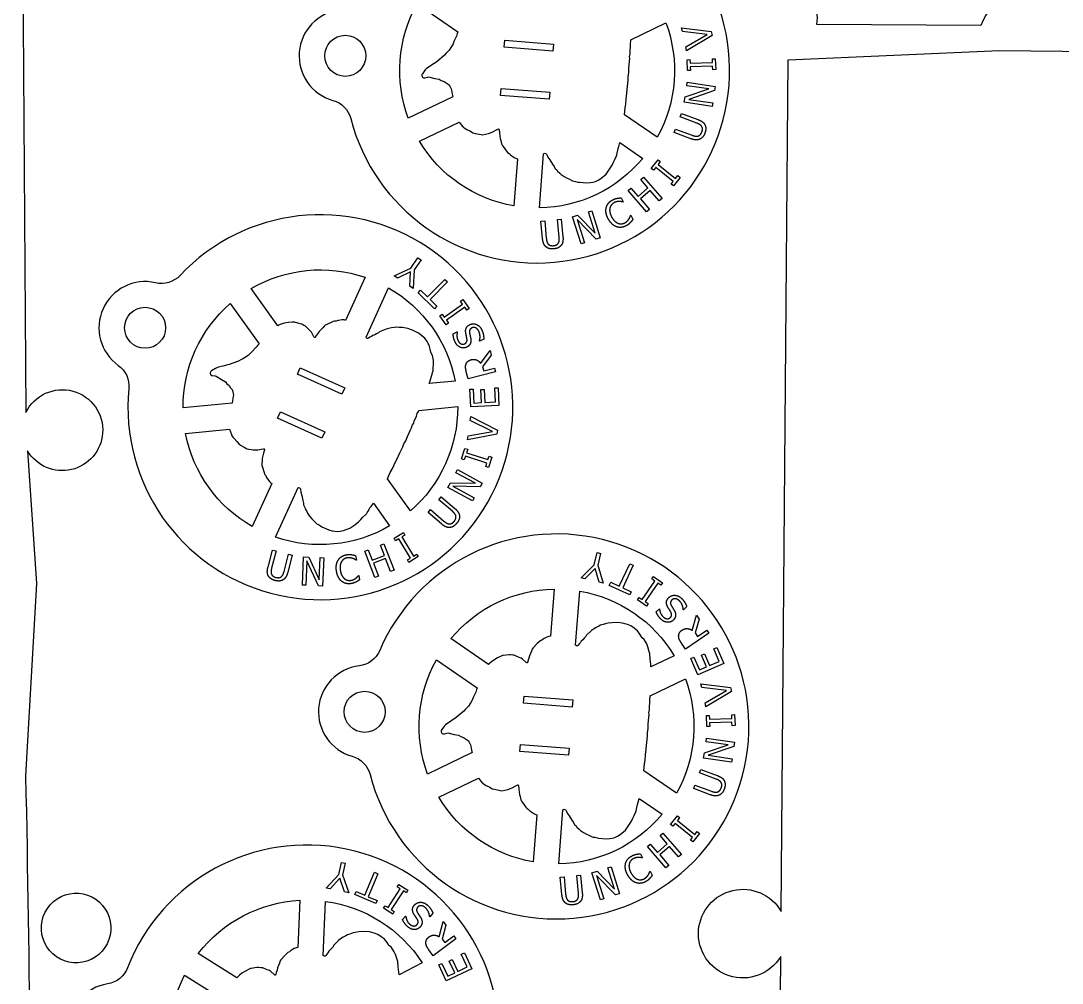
# Model space of a CAD drawing. Header units: millimetres. Extents: x 0 to 161, y 0 to 297.
# Drawn here: x 0 to 81.2, y 76.4 to 151.4 of the extents above; entities that cross this region are included whole.
import ezdxf

# ---------------------------------------------------------------- set-up
doc = ezdxf.new("R2010")
doc.units = ezdxf.units.MM
doc.layers.add('SCRAP_OUTLINE', color=5, linetype='Continuous')

msp = doc.modelspace()

# ---------------------------------------------------------------- linework, layer by layer
for points in [[(24.867, 152.278, 0.821365), (24.329, 145.235, -0.267689), (25.728, 143.809, 6.023346), (26.467, 153.475, -0.267689)], [(30.207, 143.85, -0.218412), (30.888, 152.753), (34.077, 150.572), (34.013, 150.442), (33.955, 150.243), (33.763, 149.809), (33.706, 149.651), (33.57, 149.427), (33.382, 149.152), (33.288, 149.032), (33.16, 148.916), (33.039, 148.747), (32.442, 148.247), (32.018, 147.973), (31.905, 147.889), (31.712, 147.768), (31.606, 147.684), (31.532, 147.609), (31.302, 147.311), (31.274, 147.243), (31.269, 147.15), (31.288, 147.084), (31.312, 147.047), (31.345, 147.017), (31.387, 146.999), (31.437, 146.992), (31.513, 146.998), (31.706, 147.048), (31.783, 147.057), (32.264, 146.945), (32.62, 146.878), (32.782, 146.79), (32.991, 146.709), (33.154, 146.591), (33.31, 146.499), (33.376, 146.433), (33.441, 146.341), (33.499, 146.242), (33.556, 146.122), (33.585, 146.033), (33.631, 145.721), (33.685, 145.518)], [(50.296, 151.269, -0.218412), (49.616, 142.366), (47.066, 144.11), (47.082, 144.386), (47.106, 144.63), (47.161, 144.952), (47.171, 145.082), (47.195, 145.194), (47.194, 145.337), (47.25, 145.781), (47.292, 146.328), (47.322, 146.509), (47.348, 146.854), (47.352, 147.098), (47.401, 147.38), (47.41, 147.746), (47.452, 148.293), (47.484, 148.475), (47.461, 148.667), (47.467, 148.736), (47.512, 148.891), (47.492, 149.045), (47.525, 149.47), (47.526, 149.674), (47.553, 149.876), (47.55, 149.951)], [(34.171, 143.534), (34.459, 143.181), (34.501, 143.138), (34.628, 143.042), (34.764, 142.964), (35.048, 142.829), (35.249, 142.706), (35.408, 142.662), (35.744, 142.601), (35.882, 142.565), (35.985, 142.554), (36.461, 142.644), (36.797, 142.78), (37.034, 142.902), (37.19, 142.998), (37.232, 143.012), (37.251, 143.01), (37.275, 142.991), (37.284, 142.95), (37.305, 142.668), (37.364, 142.255), (37.419, 142.109), (37.48, 141.839), (37.529, 141.733), (37.595, 141.634), (37.869, 141.274), (37.948, 141.181), (38.07, 141.09), (38.175, 140.978), (38.473, 140.787), (38.649, 140.7), (38.723, 140.675), (38.442, 137.006, -0.218412), (31.072, 142.047)], [(40.759, 141.075), (40.788, 141.09), (40.862, 141.107), (40.908, 141.097), (40.961, 141.06), (41, 141.009), (41.089, 140.808), (41.241, 140.595), (41.444, 140.251), (41.575, 140.078), (41.63, 139.956), (41.66, 139.913), (41.779, 139.808), (41.835, 139.723), (42.031, 139.548), (42.135, 139.461), (42.354, 139.304), (42.588, 139.168), (42.709, 139.109), (43.02, 138.966), (43.102, 138.939), (43.251, 138.922), (43.424, 138.87), (43.555, 138.851), (44.127, 138.812), (44.413, 138.829), (44.603, 138.862), (44.793, 138.914), (45.005, 139.023), (45.226, 139.151), (45.629, 139.486), (45.901, 139.874), (46.09, 140.19), (46.2, 140.409), (46.302, 140.634), (46.442, 140.909), (46.464, 140.991), (46.481, 141.11), (46.548, 141.349), (46.557, 141.471), (46.623, 141.649), (46.693, 141.942), (48.487, 140.715, -0.218412), (40.436, 136.854)], [(10.509, 131.017, 0.821365), (7.595, 124.584, -0.267689), (8.422, 122.764, 6.023346), (12.422, 131.595, -0.267689)], [(25.322, 128.092), (25.195, 128.123), (25.019, 128.119), (24.784, 128.087), (24.705, 128.07), (24.586, 128.031), (24.456, 128.018), (24.347, 127.991), (24.146, 127.908), (23.734, 127.709), (23.64, 127.641), (23.537, 127.509), (23.256, 127.212), (23.156, 127.065), (23.031, 126.923), (22.936, 126.772), (22.918, 126.761), (22.896, 126.758), (22.867, 126.771), (22.843, 126.798), (22.664, 127.166), (22.594, 127.253), (22.465, 127.367), (22.185, 127.637), (22.15, 127.66), (22.057, 127.694), (21.894, 127.783), (21.783, 127.833), (21.342, 127.942), (21.296, 127.946), (21.16, 127.945), (20.86, 127.917), (20.522, 127.862), (20.305, 127.8), (20.086, 127.709), (20.031, 127.673), (17.955, 130.569, -0.218412), (26.841, 131.445)], [(31.842, 123.163), (31.911, 123.369), (32.02, 123.755), (32.065, 123.891), (32.088, 124.015), (32.142, 124.168), (32.144, 124.324), (32.177, 124.722), (32.166, 124.961), (32.098, 125.346), (32.001, 125.532), (31.971, 125.611), (31.923, 125.852), (31.827, 126.163), (31.768, 126.275), (31.671, 126.435), (31.49, 126.698), (31.268, 126.895), (31.109, 127.022), (30.947, 127.124), (30.583, 127.307), (30.177, 127.445), (29.889, 127.499), (29.75, 127.537), (29.484, 127.541), (29.275, 127.559), (29.129, 127.546), (28.892, 127.509), (28.657, 127.461), (28.475, 127.411), (27.967, 127.198), (27.945, 127.166), (27.891, 127.121), (27.724, 127.05), (27.587, 126.969), (27.448, 126.914), (27.34, 126.839), (27.217, 126.777), (27.101, 126.703), (27.038, 126.679), (26.993, 126.683), (26.979, 126.69), (26.922, 126.778), (28.663, 130.62, -0.218412), (33.864, 123.362)], [(12.645, 121.271, -0.218412), (16.329, 129.404), (18.58, 126.264), (18.476, 126.164), (18.353, 125.997), (18.024, 125.655), (17.916, 125.526), (17.712, 125.362), (17.441, 125.167), (17.312, 125.087), (17.152, 125.021), (16.98, 124.904), (16.248, 124.639), (15.757, 124.527), (15.621, 124.486), (15.398, 124.438), (15.27, 124.395), (15.176, 124.35), (14.857, 124.149), (14.808, 124.095), (14.772, 124.009), (14.767, 123.941), (14.776, 123.897), (14.797, 123.858), (14.83, 123.826), (14.875, 123.803), (14.949, 123.783), (15.147, 123.763), (15.223, 123.746), (15.636, 123.476), (15.948, 123.291), (16.07, 123.153), (16.238, 123.005), (16.351, 122.839), (16.466, 122.699), (16.506, 122.614), (16.536, 122.506), (16.556, 122.393), (16.568, 122.261), (16.566, 122.167), (16.502, 121.859), (16.483, 121.65)], [(34.06, 121.372, -0.218412), (30.375, 113.239), (28.576, 115.75), (28.686, 116.004), (28.791, 116.224), (28.953, 116.508), (29.006, 116.627), (29.068, 116.724), (29.115, 116.859), (29.32, 117.257), (29.546, 117.757), (29.637, 117.917), (29.779, 118.231), (29.867, 118.46), (30.009, 118.708), (30.143, 119.049), (30.369, 119.549), (30.461, 119.708), (30.505, 119.896), (30.535, 119.959), (30.63, 120.089), (30.664, 120.241), (30.84, 120.63), (30.911, 120.821), (31.005, 121.001), (31.028, 121.073)], [(16.261, 119.618), (16.411, 119.189), (16.436, 119.133), (16.522, 119), (16.623, 118.88), (16.845, 118.656), (16.991, 118.472), (17.125, 118.376), (17.421, 118.204), (17.538, 118.122), (17.631, 118.078), (18.109, 117.999), (18.471, 118.012), (18.736, 118.045), (18.915, 118.083), (18.959, 118.081), (18.977, 118.073), (18.992, 118.047), (18.987, 118.005), (18.91, 117.733), (18.824, 117.325), (18.826, 117.168), (18.791, 116.894), (18.801, 116.778), (18.829, 116.662), (18.963, 116.23), (19.006, 116.116), (19.089, 115.989), (19.15, 115.847), (19.365, 115.566), (19.5, 115.424), (19.561, 115.376), (18.042, 112.024, -0.218412), (12.841, 119.281)], [(21.611, 115.055), (21.644, 115.059), (21.719, 115.049), (21.758, 115.024), (21.796, 114.972), (21.815, 114.91), (21.83, 114.691), (21.899, 114.439), (21.973, 114.046), (22.037, 113.839), (22.047, 113.705), (22.06, 113.655), (22.136, 113.515), (22.16, 113.416), (22.284, 113.184), (22.352, 113.067), (22.504, 112.844), (22.677, 112.637), (22.771, 112.54), (23.014, 112.299), (23.082, 112.246), (23.217, 112.179), (23.361, 112.071), (23.478, 112.008), (24.001, 111.776), (24.276, 111.695), (24.467, 111.66), (24.662, 111.645), (24.899, 111.675), (25.15, 111.719), (25.644, 111.896), (26.032, 112.168), (26.318, 112.399), (26.497, 112.568), (26.669, 112.745), (26.894, 112.955), (26.943, 113.024), (27, 113.13), (27.144, 113.333), (27.195, 113.444), (27.318, 113.589), (27.484, 113.84), (28.75, 112.074, -0.218412), (19.864, 111.198)], [(26.375, 101.164, 0.821365), (25.836, 94.122, -0.267689), (27.236, 92.695, 6.023346), (27.975, 102.361, -0.267689)], [(41.294, 103.481), (41.165, 103.468), (41.001, 103.403), (40.791, 103.293), (40.723, 103.25), (40.623, 103.173), (40.506, 103.116), (40.413, 103.053), (40.252, 102.906), (39.934, 102.579), (39.869, 102.482), (39.816, 102.323), (39.654, 101.948), (39.611, 101.776), (39.541, 101.6), (39.504, 101.426), (39.491, 101.409), (39.471, 101.398), (39.439, 101.4), (39.408, 101.418), (39.113, 101.702), (39.018, 101.76), (38.858, 101.823), (38.503, 101.981), (38.462, 101.991), (38.363, 101.991), (38.179, 102.019), (38.058, 102.028), (37.606, 101.98), (37.562, 101.967), (37.434, 101.919), (37.162, 101.791), (36.863, 101.624), (36.68, 101.491), (36.506, 101.331), (36.466, 101.278), (33.525, 103.29, -0.218412), (41.575, 107.152)], [(49.107, 101.08), (49.102, 101.297), (49.072, 101.697), (49.068, 101.84), (49.047, 101.964), (49.046, 102.127), (48.995, 102.274), (48.889, 102.659), (48.797, 102.88), (48.601, 103.219), (48.446, 103.36), (48.391, 103.425), (48.263, 103.635), (48.067, 103.893), (47.974, 103.979), (47.828, 104.096), (47.568, 104.281), (47.292, 104.39), (47.099, 104.456), (46.911, 104.496), (46.507, 104.543), (46.078, 104.534), (45.789, 104.487), (45.646, 104.474), (45.394, 104.388), (45.192, 104.333), (45.059, 104.271), (44.849, 104.155), (44.644, 104.029), (44.49, 103.92), (44.086, 103.546), (44.076, 103.508), (44.041, 103.448), (43.908, 103.324), (43.807, 103.201), (43.695, 103.102), (43.62, 102.994), (43.525, 102.894), (43.442, 102.785), (43.39, 102.74), (43.347, 102.729), (43.331, 102.731), (43.248, 102.794), (43.569, 106.999, -0.218412), (50.939, 101.959)], [(31.715, 92.737, -0.218412), (32.396, 101.639), (35.585, 99.458), (35.521, 99.329), (35.463, 99.129), (35.271, 98.695), (35.213, 98.537), (35.078, 98.313), (34.89, 98.038), (34.795, 97.918), (34.667, 97.802), (34.546, 97.633), (33.949, 97.133), (33.526, 96.86), (33.412, 96.775), (33.219, 96.654), (33.114, 96.57), (33.04, 96.495), (32.81, 96.198), (32.782, 96.13), (32.777, 96.036), (32.796, 95.971), (32.82, 95.933), (32.853, 95.904), (32.895, 95.885), (32.944, 95.878), (33.021, 95.884), (33.213, 95.934), (33.291, 95.943), (33.772, 95.831), (34.127, 95.764), (34.29, 95.677), (34.499, 95.595), (34.662, 95.477), (34.818, 95.385), (34.883, 95.319), (34.949, 95.227), (35.007, 95.129), (35.063, 95.008), (35.093, 94.919), (35.138, 94.608), (35.192, 94.405)], [(51.804, 100.155, -0.218412), (51.123, 91.253), (48.574, 92.997), (48.59, 93.273), (48.614, 93.516), (48.668, 93.838), (48.678, 93.968), (48.703, 94.08), (48.701, 94.223), (48.757, 94.667), (48.799, 95.214), (48.829, 95.396), (48.856, 95.74), (48.86, 95.985), (48.908, 96.266), (48.918, 96.633), (48.959, 97.18), (48.992, 97.361), (48.969, 97.553), (48.975, 97.622), (49.019, 97.777), (49, 97.931), (49.032, 98.357), (49.033, 98.561), (49.06, 98.762), (49.057, 98.838)], [(35.679, 92.42), (35.966, 92.067), (36.009, 92.024), (36.135, 91.928), (36.271, 91.85), (36.556, 91.716), (36.757, 91.593), (36.915, 91.548), (37.252, 91.487), (37.389, 91.451), (37.493, 91.441), (37.969, 91.53), (38.305, 91.666), (38.542, 91.788), (38.697, 91.885), (38.739, 91.898), (38.759, 91.897), (38.782, 91.877), (38.792, 91.836), (38.813, 91.554), (38.871, 91.142), (38.926, 90.995), (38.988, 90.725), (39.036, 90.62), (39.103, 90.52), (39.377, 90.16), (39.456, 90.068), (39.577, 89.977), (39.683, 89.864), (39.981, 89.673), (40.157, 89.586), (40.23, 89.562), (39.95, 85.892, -0.218412), (32.58, 90.933)], [(42.267, 89.962), (42.296, 89.977), (42.37, 89.993), (42.415, 89.983), (42.469, 89.947), (42.508, 89.895), (42.597, 89.695), (42.748, 89.481), (42.952, 89.138), (43.082, 88.965), (43.138, 88.842), (43.167, 88.799), (43.286, 88.694), (43.343, 88.609), (43.539, 88.434), (43.642, 88.347), (43.862, 88.19), (44.095, 88.054), (44.217, 87.995), (44.528, 87.852), (44.609, 87.825), (44.759, 87.809), (44.932, 87.757), (45.063, 87.737), (45.634, 87.698), (45.92, 87.715), (46.111, 87.748), (46.3, 87.801), (46.512, 87.91), (46.733, 88.037), (47.136, 88.373), (47.409, 88.761), (47.598, 89.076), (47.708, 89.296), (47.809, 89.52), (47.949, 89.795), (47.971, 89.877), (47.988, 89.996), (48.055, 90.236), (48.064, 90.357), (48.131, 90.536), (48.201, 90.829), (49.994, 89.602, -0.218412), (41.944, 85.74)], [(6.765, 76.387, 0.821365), (6.473, 69.33, -0.267689), (7.921, 67.953, 6.023346), (8.322, 77.639, -0.267689)], [(21.595, 79.223), (21.466, 79.205), (21.304, 79.135), (21.098, 79.017), (21.031, 78.972), (20.935, 78.891), (20.819, 78.831), (20.729, 78.765), (20.573, 78.612), (20.266, 78.274), (20.205, 78.175), (20.158, 78.015), (20.009, 77.634), (19.972, 77.46), (19.908, 77.282), (19.877, 77.107), (19.865, 77.089), (19.846, 77.078), (19.813, 77.079), (19.782, 77.095), (19.477, 77.369), (19.38, 77.424), (19.217, 77.481), (18.857, 77.627), (18.816, 77.635), (18.717, 77.632), (18.533, 77.653), (18.411, 77.658), (17.961, 77.594), (17.917, 77.58), (17.791, 77.528), (17.523, 77.39), (17.231, 77.212), (17.053, 77.073), (16.884, 76.907), (16.846, 76.853), (13.836, 78.761, -0.218412), (21.747, 82.902)], [(29.487, 77.096), (29.474, 77.313), (29.429, 77.712), (29.421, 77.855), (29.396, 77.978), (29.388, 78.141), (29.332, 78.286), (29.213, 78.667), (29.113, 78.885), (28.906, 79.216), (28.746, 79.352), (28.689, 79.414), (28.554, 79.62), (28.349, 79.872), (28.253, 79.954), (28.103, 80.066), (27.836, 80.242), (27.557, 80.341), (27.361, 80.4), (27.173, 80.433), (26.767, 80.466), (26.339, 80.442), (26.052, 80.385), (25.909, 80.368), (25.66, 80.272), (25.46, 80.21), (25.329, 80.144), (25.124, 80.021), (24.923, 79.887), (24.773, 79.773), (24.383, 79.386), (24.374, 79.348), (24.341, 79.286), (24.212, 79.157), (24.115, 79.031), (24.008, 78.928), (23.935, 78.818), (23.844, 78.715), (23.765, 78.602), (23.715, 78.556), (23.672, 78.543), (23.656, 78.544), (23.571, 78.605), (23.745, 82.819, -0.218412), (31.286, 78.038)]]:
    msp.add_lwpolyline(points, format="xyb", close=True)
for points in [[(51.579, 150.59), (51.517, 150.881), (53.827, 150.598), (53.893, 150.29), (51.899, 149.09), (51.833, 149.397), (53.494, 150.374)], [(37.731, 149.913), (41.521, 149.624), (41.479, 149.076), (37.689, 149.366)], [(53.914, 148.472), (54.138, 148.48), (54.169, 147.628), (53.944, 147.62), (53.934, 147.9), (52.184, 147.837), (52.194, 147.558), (51.97, 147.55), (51.94, 148.401), (52.164, 148.409), (52.174, 148.13), (53.924, 148.192)], [(37.444, 146.164), (41.234, 145.874), (41.192, 145.327), (37.402, 145.616)], [(51.953, 146.643), (54.13, 146.324), (54.082, 146), (52.064, 145.311), (53.941, 145.036), (53.902, 144.766), (51.725, 145.085), (51.785, 145.496), (53.637, 146.121), (51.913, 146.373)], [(51.224, 139.368), (51.4, 139.229), (50.869, 138.562), (50.693, 138.702), (50.867, 138.921), (49.498, 140.011), (49.323, 139.792), (49.148, 139.932), (49.678, 140.599), (49.854, 140.459), (49.68, 140.24), (51.049, 139.149)], [(48.547, 139.255), (49.992, 137.596), (49.771, 137.404), (49.064, 138.216), (48.3, 137.551), (49.008, 136.739), (48.787, 136.547), (47.342, 138.206), (47.563, 138.398), (48.129, 137.747), (48.893, 138.412), (48.326, 139.063)], [(44.516, 136.625), (45.176, 134.526), (44.863, 134.428), (43.365, 135.945), (43.934, 134.136), (43.674, 134.054), (43.014, 136.153), (43.41, 136.277), (44.778, 134.881), (44.256, 136.543)], [(29.374, 131.381), (29.116, 131.553), (30.414, 132.162), (30.954, 132.972), (31.197, 132.81), (30.674, 132.025), (30.597, 130.567), (30.327, 130.747), (30.39, 131.868)], [(33.06, 131.286), (33.267, 131.08), (31.899, 129.704), (32.422, 129.184), (32.239, 128.999), (30.985, 130.247), (31.168, 130.431), (31.692, 129.911)], [(34.276, 129.578), (34.459, 129.707), (34.951, 129.012), (34.768, 128.882), (34.606, 129.111), (33.178, 128.099), (33.339, 127.87), (33.156, 127.741), (32.663, 128.436), (32.847, 128.566), (33.009, 128.337), (34.437, 129.349)], [(21.788, 124.396), (25.251, 122.827), (25.024, 122.327), (21.562, 123.896)], [(37.2, 122.839), (37.276, 121.465), (35.079, 121.344), (35.003, 122.718), (35.263, 122.732), (35.323, 121.65), (35.925, 121.683), (35.869, 122.692), (36.129, 122.707), (36.185, 121.697), (37, 121.743), (36.94, 122.825)], [(20.236, 120.97), (23.699, 119.402), (23.472, 118.902), (20.01, 120.47)], [(35.033, 120.295), (35.075, 120.59), (37.148, 119.534), (37.104, 119.222), (34.82, 118.777), (34.864, 119.087), (36.758, 119.438)], [(36.502, 117.506), (36.716, 117.437), (36.453, 116.626), (36.239, 116.695), (36.326, 116.962), (34.66, 117.502), (34.574, 117.235), (34.36, 117.305), (34.623, 118.115), (34.837, 118.046), (34.75, 117.78), (36.416, 117.24)], [(34.034, 116.458), (35.97, 115.414), (35.815, 115.125), (33.683, 115.169), (35.353, 114.269), (35.224, 114.028), (33.287, 115.072), (33.484, 115.438), (35.438, 115.392), (33.904, 116.218)], [(30.861, 109.872), (30.978, 109.68), (30.252, 109.235), (30.134, 109.427), (30.373, 109.573), (29.459, 111.066), (29.22, 110.92), (29.103, 111.112), (29.83, 111.557), (29.947, 111.365), (29.708, 111.219), (30.622, 109.726)], [(28.306, 110.681), (29.097, 108.628), (28.824, 108.523), (28.437, 109.528), (27.492, 109.164), (27.879, 108.159), (27.606, 108.054), (26.816, 110.107), (27.089, 110.212), (27.399, 109.407), (28.344, 109.771), (28.034, 110.576)], [(23.619, 109.588), (23.522, 107.39), (23.194, 107.405), (22.306, 109.343), (22.221, 107.448), (21.949, 107.46), (22.046, 109.658), (22.461, 109.639), (23.269, 107.86), (23.347, 109.6)], [(43.977, 107.958), (43.676, 108.031), (44.688, 109.048), (44.918, 109.994), (45.202, 109.924), (44.979, 109.008), (45.405, 107.611), (45.089, 107.688), (44.765, 108.763)], [(47.473, 109.129), (47.739, 109.006), (46.924, 107.246), (47.593, 106.936), (47.484, 106.7), (45.879, 107.443), (45.988, 107.679), (46.658, 107.369)], [(49.2, 107.94), (49.328, 108.125), (50.029, 107.64), (49.901, 107.455), (49.671, 107.614), (48.674, 106.175), (48.904, 106.015), (48.776, 105.831), (48.076, 106.316), (48.204, 106.501), (48.434, 106.341), (49.43, 107.781)], [(54.253, 102.608), (54.794, 101.343), (52.772, 100.477), (52.23, 101.743), (52.47, 101.845), (52.896, 100.849), (53.45, 101.086), (53.052, 102.015), (53.292, 102.117), (53.689, 101.188), (54.44, 101.509), (54.014, 102.506)], [(53.087, 99.476), (53.025, 99.768), (55.335, 99.485), (55.4, 99.176), (53.406, 97.977), (53.341, 98.284), (55.001, 99.261)], [(39.238, 98.8), (43.028, 98.51), (42.987, 97.963), (39.196, 98.252)], [(55.421, 97.358), (55.646, 97.366), (55.676, 96.514), (55.452, 96.506), (55.442, 96.786), (53.692, 96.724), (53.702, 96.444), (53.477, 96.436), (53.447, 97.288), (53.672, 97.296), (53.682, 97.016), (55.431, 97.078)], [(38.951, 95.05), (42.742, 94.76), (42.7, 94.213), (38.91, 94.503)], [(53.46, 95.529), (55.637, 95.21), (55.59, 94.886), (53.572, 94.197), (55.449, 93.923), (55.409, 93.653), (53.232, 93.971), (53.292, 94.382), (55.144, 95.007), (53.421, 95.259)], [(52.731, 88.255), (52.907, 88.115), (52.376, 87.448), (52.201, 87.588), (52.375, 87.807), (51.005, 88.897), (50.831, 88.678), (50.655, 88.818), (51.186, 89.485), (51.362, 89.345), (51.187, 89.126), (52.557, 88.036)], [(50.054, 88.141), (51.499, 86.482), (51.279, 86.29), (50.571, 87.102), (49.808, 86.437), (50.515, 85.625), (50.295, 85.433), (48.85, 87.092), (49.07, 87.284), (49.637, 86.633), (50.4, 87.299), (49.834, 87.949)], [(24.12, 83.791), (23.816, 83.854), (24.792, 84.905), (24.989, 85.858), (25.275, 85.799), (25.084, 84.875), (25.558, 83.494), (25.241, 83.56), (24.879, 84.623)], [(46.023, 85.511), (46.683, 83.412), (46.37, 83.314), (44.873, 84.832), (45.442, 83.022), (45.182, 82.94), (44.522, 85.039), (44.918, 85.163), (46.286, 83.768), (45.763, 85.429)], [(27.573, 85.084), (27.842, 84.97), (27.089, 83.183), (27.769, 82.896), (27.668, 82.656), (26.038, 83.343), (26.139, 83.583), (26.82, 83.296)], [(29.34, 83.955), (29.461, 84.144), (30.179, 83.684), (30.057, 83.495), (29.822, 83.646), (28.876, 82.173), (29.111, 82.022), (28.99, 81.833), (28.273, 82.293), (28.394, 82.482), (28.63, 82.331), (29.576, 83.804)], [(34.576, 78.803), (35.161, 77.557), (33.17, 76.622), (32.585, 77.868), (32.82, 77.978), (33.281, 76.997), (33.826, 77.253), (33.397, 78.168), (33.632, 78.279), (34.062, 77.364), (34.801, 77.711), (34.34, 78.692)]]:
    msp.add_lwpolyline(points, close=True)
for points in [[(52.693, 143.458), (51.4, 143.94), (51.502, 144.214), (52.789, 143.735)], [(52.232, 142.243), (50.946, 142.722), (51.048, 142.996), (52.335, 142.517)], [(46.792, 137.633), (46.964, 137.325), (46.944, 137.313)], [(40.676, 134.459), (40.548, 135.826), (40.839, 135.853), (40.967, 134.486)], [(41.97, 134.573), (41.842, 135.947), (42.133, 135.974), (42.261, 134.607)], [(47.532, 136.266), (47.551, 136.276), (47.722, 135.971)], [(33.709, 127.046), (34.024, 127.197), (34.034, 127.177)], [(36.091, 126.624), (35.759, 126.465), (35.75, 126.484)], [(35.847, 124.742), (36.58, 125.739), (36.674, 125.371), (35.999, 124.48), (36.083, 124.155), (36.93, 124.373), (37.003, 124.09), (34.872, 123.542), (34.731, 124.091)], [(33.641, 113.212), (32.59, 114.108), (32.78, 114.33), (33.825, 113.44)], [(32.792, 112.228), (31.747, 113.119), (31.937, 113.341), (32.982, 112.45)], [(19.27, 108.866), (19.617, 110.194), (19.9, 110.12), (19.553, 108.792)], [(20.525, 108.53), (20.875, 109.865), (21.158, 109.791), (20.81, 108.463)], [(26.103, 109.757), (26.159, 109.408), (26.137, 109.405)], [(26.331, 108.219), (26.352, 108.222), (26.408, 107.877)], [(49.534, 105.367), (49.778, 105.617), (49.794, 105.602)], [(51.916, 105.785), (51.659, 105.522), (51.644, 105.537)], [(52.331, 103.934), (52.678, 105.12), (52.893, 104.807), (52.564, 103.739), (52.753, 103.462), (53.475, 103.957), (53.64, 103.716), (51.825, 102.473), (51.505, 102.94)], [(54.201, 92.344), (52.908, 92.827), (53.01, 93.101), (54.296, 92.621)], [(53.74, 91.129), (52.454, 91.609), (52.556, 91.883), (53.842, 91.403)], [(48.299, 86.519), (48.472, 86.211), (48.452, 86.2)], [(42.183, 83.346), (42.056, 84.712), (42.347, 84.74), (42.474, 83.373)], [(43.478, 83.459), (43.35, 84.833), (43.641, 84.86), (43.768, 83.494)], [(49.04, 85.152), (49.059, 85.163), (49.229, 84.858)], [(29.764, 81.395), (29.999, 81.654), (30.015, 81.639)], [(32.608, 80.061), (32.914, 81.259), (33.14, 80.953), (32.848, 79.874), (33.047, 79.604), (33.751, 80.124), (33.925, 79.889), (32.154, 78.583), (31.818, 79.039)], [(32.129, 81.896), (31.882, 81.625), (31.866, 81.639)]]:
    msp.add_lwpolyline(points)
msp.add_lwpolyline([(12.396, 68.151, -0.218412), (12.766, 77.072), (16.029, 75.003)], format="xyb")
for centre in [(25.296, 148.703), (9.689, 127.512), (26.803, 97.589)]:
    msp.add_circle(centre, 1.6)
for points in [[(52.789, 143.735), (53.004, 143.654), (53.279, 143.453), (53.343, 143.303)], [(53.069, 143.217), (53.01, 143.298), (52.832, 143.406), (52.693, 143.458)], [(53.095, 142.77), (53.143, 142.899), (53.132, 143.131), (53.069, 143.217)], [(53.343, 143.303), (53.403, 143.169), (53.4, 142.873), (53.329, 142.683)], [(52.934, 142.206), (52.787, 142.137), (52.453, 142.161), (52.232, 142.243)], [(52.335, 142.517), (52.478, 142.463), (52.686, 142.428), (52.783, 142.45)], [(52.783, 142.45), (52.888, 142.474), (53.044, 142.633), (53.095, 142.77)], [(53.329, 142.683), (53.261, 142.501), (53.065, 142.266), (52.934, 142.206)], [(45.633, 136.849), (45.676, 137.043), (45.914, 137.354), (46.109, 137.463)], [(46.229, 137.244), (46.106, 137.175), (45.943, 136.951), (45.915, 136.809)], [(46.109, 137.463), (46.205, 137.517), (46.39, 137.584), (46.474, 137.602)], [(46.638, 137.353), (46.542, 137.352), (46.341, 137.307), (46.229, 137.244)], [(46.474, 137.602), (46.548, 137.617), (46.709, 137.631), (46.792, 137.633)], [(46.944, 137.313), (46.892, 137.325), (46.738, 137.353), (46.638, 137.353)], [(45.802, 135.984), (45.667, 136.225), (45.59, 136.652), (45.633, 136.849)], [(45.915, 136.809), (45.889, 136.666), (45.965, 136.318), (46.068, 136.133)], [(46.458, 135.378), (46.273, 135.438), (45.938, 135.741), (45.802, 135.984)], [(46.068, 136.133), (46.179, 135.935), (46.433, 135.704), (46.571, 135.652)], [(46.571, 135.652), (46.705, 135.602), (46.975, 135.627), (47.096, 135.695)], [(47.096, 135.695), (47.207, 135.757), (47.364, 135.916), (47.415, 135.998)], [(47.528, 135.72), (47.459, 135.645), (47.332, 135.536), (47.217, 135.472)], [(47.415, 135.998), (47.462, 136.077), (47.519, 136.22), (47.532, 136.266)], [(47.722, 135.971), (47.675, 135.906), (47.593, 135.789), (47.528, 135.72)], [(47.217, 135.472), (47.03, 135.368), (46.644, 135.317), (46.458, 135.378)], [(40.947, 133.811), (40.821, 133.914), (40.697, 134.225), (40.676, 134.459)], [(40.967, 134.486), (40.981, 134.334), (41.039, 134.131), (41.102, 134.053)], [(41.102, 134.053), (41.169, 133.97), (41.38, 133.898), (41.525, 133.912)], [(41.525, 133.912), (41.662, 133.925), (41.867, 134.035), (41.917, 134.129)], [(41.917, 134.129), (41.964, 134.218), (41.984, 134.426), (41.97, 134.573)], [(42.261, 134.607), (42.282, 134.378), (42.22, 134.043), (42.114, 133.92)], [(41.549, 133.663), (41.355, 133.645), (41.058, 133.72), (40.947, 133.811)], [(42.114, 133.92), (42.019, 133.807), (41.751, 133.682), (41.549, 133.663)], [(34.686, 127.124), (34.651, 127.359), (34.812, 127.669), (34.997, 127.758)], [(35.17, 127.503), (35.051, 127.446), (34.96, 127.258), (34.984, 127.113)], [(34.997, 127.758), (35.114, 127.814), (35.385, 127.827), (35.504, 127.78)], [(35.714, 127.22), (35.609, 127.439), (35.32, 127.575), (35.17, 127.503)], [(35.504, 127.78), (35.637, 127.727), (35.845, 127.53), (35.933, 127.349)], [(33.864, 126.394), (33.783, 126.561), (33.707, 126.888), (33.709, 127.046)], [(34.034, 127.177), (33.992, 127.041), (34.006, 126.683), (34.083, 126.521)], [(34.592, 126.261), (34.717, 126.321), (34.803, 126.526), (34.776, 126.668)], [(34.776, 126.668), (34.759, 126.762), (34.7, 127.032), (34.686, 127.124)], [(34.984, 127.113), (35.002, 127.009), (35.04, 126.839), (35.066, 126.711)], [(35.066, 126.711), (35.088, 126.595), (35.084, 126.394), (35.048, 126.299)], [(35.75, 126.484), (35.81, 126.673), (35.787, 127.067), (35.714, 127.22)], [(35.933, 127.349), (36.036, 127.133), (36.091, 126.788), (36.091, 126.624)], [(34.751, 125.999), (34.51, 125.883), (34.003, 126.103), (33.864, 126.394)], [(34.083, 126.521), (34.171, 126.338), (34.452, 126.194), (34.592, 126.261)], [(35.048, 126.299), (35.011, 126.207), (34.867, 126.054), (34.751, 125.999)], [(34.704, 124.662), (34.748, 124.793), (34.941, 124.981), (35.108, 125.024)], [(35.108, 125.024), (35.342, 125.084), (35.719, 124.927), (35.847, 124.742)], [(34.731, 124.091), (34.684, 124.274), (34.661, 124.531), (34.704, 124.662)], [(33.912, 112.857), (33.884, 112.954), (33.753, 113.116), (33.641, 113.212)], [(33.783, 112.428), (33.872, 112.533), (33.941, 112.754), (33.912, 112.857)], [(33.825, 113.44), (34, 113.29), (34.189, 113.007), (34.198, 112.845)], [(34.198, 112.845), (34.209, 112.697), (34.104, 112.421), (33.973, 112.266)], [(33.438, 111.953), (33.276, 111.939), (32.971, 112.075), (32.792, 112.228)], [(32.982, 112.45), (33.098, 112.351), (33.281, 112.247), (33.381, 112.234)], [(33.381, 112.234), (33.487, 112.221), (33.688, 112.317), (33.783, 112.428)], [(33.973, 112.266), (33.846, 112.118), (33.582, 111.965), (33.438, 111.953)], [(24.746, 109.417), (24.852, 109.584), (25.183, 109.795), (25.403, 109.831)], [(25.403, 109.831), (25.512, 109.848), (25.709, 109.848), (25.794, 109.836)], [(25.862, 109.546), (25.772, 109.578), (25.568, 109.605), (25.441, 109.584)], [(25.794, 109.836), (25.868, 109.825), (26.024, 109.784), (26.103, 109.757)], [(19.304, 108.165), (19.221, 108.304), (19.21, 108.639), (19.27, 108.866)], [(19.553, 108.792), (19.514, 108.644), (19.5, 108.434), (19.532, 108.339)], [(24.609, 108.546), (24.565, 108.818), (24.638, 109.246), (24.746, 109.417)], [(24.997, 109.282), (24.923, 109.157), (24.876, 108.804), (24.91, 108.595)], [(25.441, 109.584), (25.302, 109.561), (25.072, 109.407), (24.997, 109.282)], [(26.137, 109.405), (26.092, 109.433), (25.956, 109.513), (25.862, 109.546)], [(19.818, 107.82), (19.63, 107.869), (19.376, 108.041), (19.304, 108.165)], [(19.532, 108.339), (19.566, 108.238), (19.74, 108.098), (19.881, 108.061)], [(19.881, 108.061), (20.014, 108.027), (20.244, 108.06), (20.323, 108.132)], [(20.323, 108.132), (20.398, 108.199), (20.488, 108.387), (20.525, 108.53)], [(20.81, 108.463), (20.752, 108.241), (20.579, 107.947), (20.437, 107.868)], [(25.018, 107.752), (24.865, 107.872), (24.654, 108.271), (24.609, 108.546)], [(24.91, 108.595), (24.946, 108.371), (25.106, 108.067), (25.217, 107.971)], [(25.726, 107.831), (25.851, 107.852), (26.054, 107.948), (26.129, 108.007)], [(26.129, 108.007), (26.201, 108.066), (26.303, 108.18), (26.331, 108.219)], [(20.437, 107.868), (20.309, 107.795), (20.015, 107.768), (19.818, 107.82)], [(25.763, 107.581), (25.552, 107.547), (25.171, 107.631), (25.018, 107.752)], [(25.217, 107.971), (25.326, 107.878), (25.589, 107.809), (25.726, 107.831)], [(26.14, 107.707), (26.05, 107.66), (25.893, 107.602), (25.763, 107.581)], [(26.408, 107.877), (26.342, 107.832), (26.225, 107.75), (26.14, 107.707)], [(50.425, 105.775), (50.311, 105.983), (50.357, 106.33), (50.5, 106.477)], [(50.5, 106.477), (50.591, 106.57), (50.841, 106.675), (50.97, 106.671)], [(51.358, 106.216), (51.185, 106.386), (50.867, 106.415), (50.751, 106.297)], [(50.97, 106.671), (51.112, 106.666), (51.376, 106.553), (51.52, 106.412)], [(51.52, 106.412), (51.69, 106.245), (51.86, 105.939), (51.916, 105.785)], [(49.794, 105.602), (49.802, 105.459), (49.936, 105.128), (50.065, 105.002)], [(50.666, 105.377), (50.617, 105.459), (50.47, 105.693), (50.425, 105.775)], [(50.751, 106.297), (50.658, 106.202), (50.637, 105.994), (50.709, 105.866)], [(50.709, 105.866), (50.761, 105.775), (50.855, 105.628), (50.923, 105.517)], [(51.644, 105.537), (51.635, 105.735), (51.479, 106.098), (51.358, 106.216)], [(49.902, 104.807), (49.769, 104.937), (49.586, 105.219), (49.534, 105.367)], [(50.871, 104.74), (50.684, 104.549), (50.133, 104.582), (49.902, 104.807)], [(50.065, 105.002), (50.21, 104.86), (50.523, 104.82), (50.632, 104.931)], [(50.632, 104.931), (50.729, 105.031), (50.739, 105.253), (50.666, 105.377)], [(51.047, 105.124), (51.044, 105.024), (50.961, 104.831), (50.871, 104.74)], [(50.923, 105.517), (50.983, 105.415), (51.048, 105.225), (51.047, 105.124)], [(51.284, 103.468), (51.281, 103.606), (51.398, 103.848), (51.54, 103.946)], [(51.54, 103.946), (51.739, 104.082), (52.147, 104.063), (52.331, 103.934)], [(51.505, 102.94), (51.398, 103.096), (51.288, 103.33), (51.284, 103.468)], [(54.296, 92.621), (54.512, 92.541), (54.787, 92.339), (54.851, 92.19)], [(54.577, 92.103), (54.518, 92.184), (54.339, 92.293), (54.201, 92.344)], [(54.602, 91.656), (54.65, 91.785), (54.64, 92.017), (54.577, 92.103)], [(54.851, 92.19), (54.911, 92.055), (54.907, 91.759), (54.836, 91.569)], [(54.442, 91.092), (54.294, 91.023), (53.96, 91.047), (53.74, 91.129)], [(53.842, 91.403), (53.986, 91.35), (54.193, 91.314), (54.291, 91.337)], [(54.291, 91.337), (54.395, 91.361), (54.551, 91.519), (54.602, 91.656)], [(54.836, 91.569), (54.768, 91.387), (54.572, 91.152), (54.442, 91.092)], [(47.14, 85.735), (47.183, 85.929), (47.422, 86.24), (47.616, 86.349)], [(47.736, 86.13), (47.614, 86.062), (47.451, 85.838), (47.422, 85.695)], [(47.616, 86.349), (47.713, 86.403), (47.898, 86.47), (47.982, 86.488)], [(48.146, 86.239), (48.05, 86.238), (47.848, 86.193), (47.736, 86.13)], [(47.982, 86.488), (48.055, 86.503), (48.216, 86.518), (48.299, 86.519)], [(48.452, 86.2), (48.4, 86.212), (48.245, 86.24), (48.146, 86.239)], [(47.31, 84.87), (47.175, 85.111), (47.098, 85.538), (47.14, 85.735)], [(47.422, 85.695), (47.396, 85.552), (47.472, 85.204), (47.576, 85.019)], [(47.966, 84.265), (47.781, 84.325), (47.446, 84.628), (47.31, 84.87)], [(47.576, 85.019), (47.687, 84.822), (47.941, 84.59), (48.078, 84.538)], [(48.078, 84.538), (48.212, 84.488), (48.482, 84.513), (48.604, 84.581)], [(48.604, 84.581), (48.714, 84.643), (48.872, 84.803), (48.922, 84.884)], [(49.035, 84.606), (48.967, 84.531), (48.839, 84.423), (48.724, 84.358)], [(48.922, 84.884), (48.97, 84.964), (49.027, 85.106), (49.04, 85.152)], [(49.229, 84.858), (49.182, 84.792), (49.101, 84.675), (49.035, 84.606)], [(48.724, 84.358), (48.538, 84.254), (48.151, 84.203), (47.966, 84.265)], [(42.455, 82.698), (42.329, 82.8), (42.205, 83.111), (42.183, 83.346)], [(42.474, 83.373), (42.489, 83.22), (42.547, 83.018), (42.61, 82.939)], [(42.61, 82.939), (42.676, 82.856), (42.887, 82.785), (43.033, 82.798)], [(43.033, 82.798), (43.17, 82.811), (43.374, 82.921), (43.424, 83.016)], [(43.621, 82.807), (43.526, 82.694), (43.258, 82.569), (43.056, 82.55)], [(43.424, 83.016), (43.472, 83.104), (43.492, 83.312), (43.478, 83.459)], [(43.768, 83.494), (43.79, 83.265), (43.728, 82.929), (43.621, 82.807)], [(30.639, 81.834), (30.519, 82.038), (30.552, 82.387), (30.69, 82.538)], [(30.69, 82.538), (30.778, 82.634), (31.024, 82.748), (31.153, 82.749)], [(30.947, 82.367), (30.858, 82.27), (30.844, 82.061), (30.92, 81.936)], [(31.557, 82.308), (31.377, 82.471), (31.059, 82.49), (30.947, 82.367)], [(31.153, 82.749), (31.295, 82.749), (31.563, 82.645), (31.711, 82.509)], [(31.866, 81.639), (31.851, 81.837), (31.682, 82.194), (31.557, 82.308)], [(31.711, 82.509), (31.888, 82.348), (32.068, 82.049), (32.129, 81.896)], [(43.056, 82.55), (42.863, 82.532), (42.566, 82.606), (42.455, 82.698)], [(30.151, 80.849), (30.014, 80.974), (29.821, 81.249), (29.764, 81.395)], [(30.015, 81.639), (30.028, 81.497), (30.174, 81.171), (30.307, 81.049)], [(30.895, 81.445), (30.843, 81.526), (30.687, 81.754), (30.639, 81.834)], [(30.876, 80.998), (30.97, 81.101), (30.972, 81.323), (30.895, 81.445)], [(30.92, 81.936), (30.976, 81.846), (31.074, 81.703), (31.146, 81.594)], [(31.284, 81.205), (31.285, 81.105), (31.208, 80.91), (31.121, 80.815)], [(31.146, 81.594), (31.21, 81.495), (31.282, 81.306), (31.284, 81.205)], [(31.121, 80.815), (30.941, 80.618), (30.389, 80.632), (30.151, 80.849)], [(30.307, 81.049), (30.457, 80.912), (30.771, 80.884), (30.876, 80.998)], [(31.579, 79.558), (31.57, 79.696), (31.679, 79.942), (31.818, 80.045)], [(31.818, 79.039), (31.706, 79.191), (31.587, 79.421), (31.579, 79.558)], [(31.818, 80.045), (32.012, 80.188), (32.42, 80.183), (32.608, 80.061)]]:
    msp.add_open_spline(points, degree=2)
at = {"layer": 'SCRAP_OUTLINE', "color": 5}
for points in [[(0, 177.81), (0.4, 120.914, -0.827599), (6.378, 119.296, -0.733231), (0.522, 117.93), (1.233, 107.581), (0.374, 92.596, -0.010333), (0.374, 3.717), (1.837, 0.661, 0.047957), (33.828, 1.437), (38.904, 1.047, -0.02876), (82.018, 0.319), (115.535, 0.402, 0.074897), (128.403, 0.569, -0.561988), (122.755, 26.769, -0.561988), (148.621, 19.753, -0.397303), (152.541, 15.078, -0.256385), (159.008, 14.587), (159.275, 88.277), (160.316, 91.913), (158.459, 95.428, 0.138063), (158.739, 105.612, 0.073531), (159.827, 128.461), (160.758, 153.895)], [(80.417, 154.173, 0.367193), (74.848, 151.066), (62.058, 151.145, 0.614624), (56.74, 154.939, -0.731869)], [(148.51, 153.576, 0.802655), (146.634, 150.606), (141.147, 150.094), (143.238, 149.802, -0.312714), (150.265, 147.585), (149.086, 117.364), (148.843, 90.466), (150.086, 87.098, -0.124501), (149.737, 80.394, 0.048515), (149.488, 61.726), (148.332, 37.069), (133.504, 37.51), (82.582, 37.878), (68.586, 38.632, -0.079516), (58.918, 38.607), (59.237, 78.515, -0.789692), (52.836, 80.567, -0.737179), (59.273, 82.034), (59.814, 148.379), (76.301, 149.124), (115.501, 148.714), (136.957, 150.746), (130.43, 152.228, 0.475092)]]:
    msp.add_lwpolyline(points, format="xyb", dxfattribs=at)
msp.add_lwpolyline([(1.604, 80.95, -1), (7.011, 80.537, -1)], format="xyb", close=True, dxfattribs=at)

doc.saveas('drawing.dxf')
